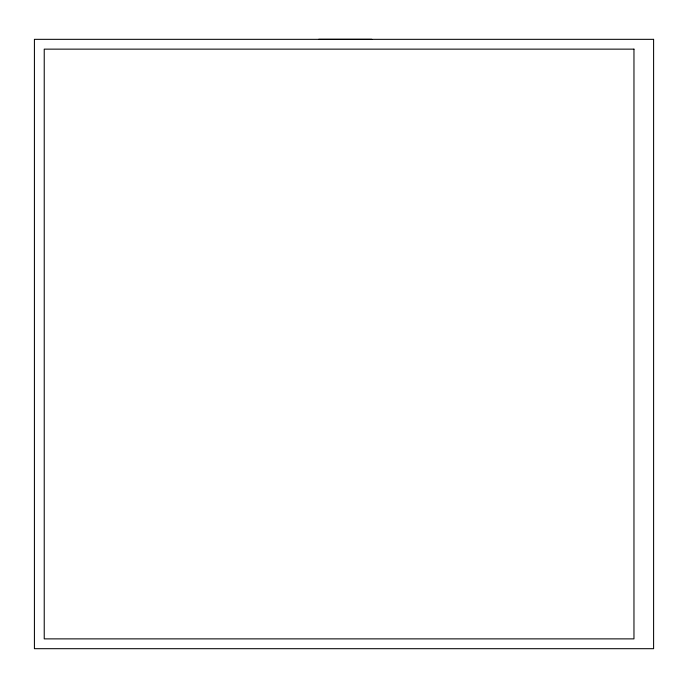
<?xml version="1.0" encoding="UTF-8"?>
<svg xmlns="http://www.w3.org/2000/svg" width="688" height="688" viewBox="0 0 688 688"><rect width="100%" height="100%" fill="white"/><g stroke="black" fill="none" stroke-linecap="round" stroke-linejoin="round"><path stroke-width="1.03" d="M318.716 39.311L371.787 39.311M653.6 39.336L34.417 39.336L34.417 648.689L653.6 648.689L653.6 39.336M633.966 49.14L44.23 49.14L44.23 638.877L633.966 638.877L633.966 49.14"/></g></svg>
